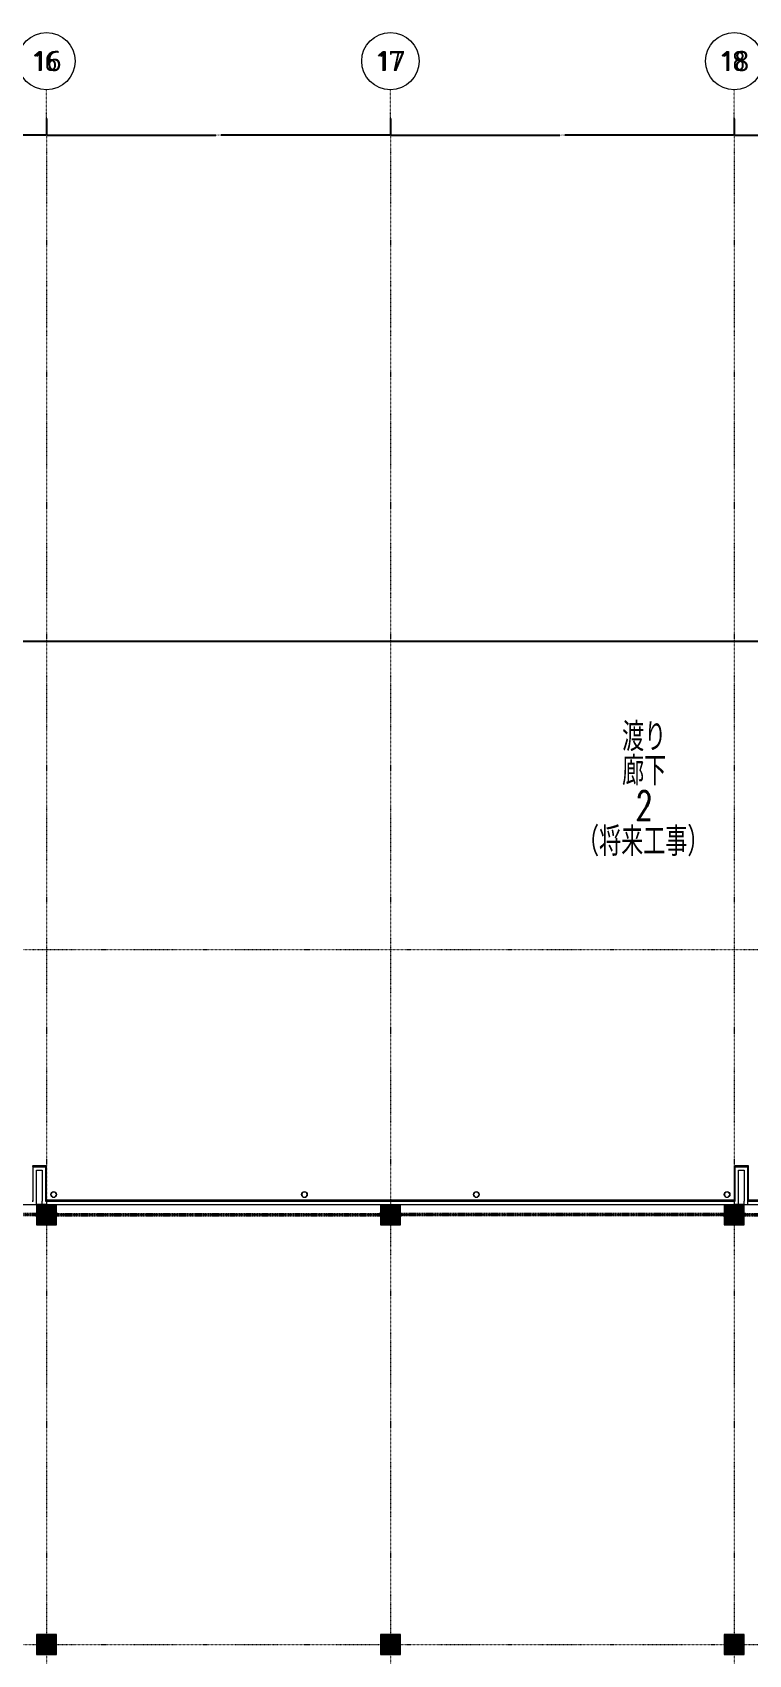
# Model space of a CAD drawing. Extents: x -32000 to 290600, y -29000 to 131250.
# Drawn here: x 126709 to 151700, y 74650 to 131250 of the extents above; entities that cross this region are included whole.
import ezdxf
from ezdxf.enums import TextEntityAlignment as Align

# ---------------------------------------------------------------- set-up
doc = ezdxf.new("R2010")
doc.units = 0
doc.header["$LTSCALE"] = 10
for name, pattern in [('H12PL2$0$JJP_三點線', [0.9, 0.3, -0.15, 0, -0.15, 0, -0.15, 0, -0.15]), ('XFM7P20ICA$0$H12PL2$0$JJP_三點線', [0.9, 0.3, -0.15, 0, -0.15, 0, -0.15, 0, -0.15]), ('XFM7P20ICA$0$XFDP20$0$HIDDEN2', [0.1875, 0.125, -0.0625])]:
    doc.linetypes.add(name, pattern=pattern)
for name, color, linetype in [('H12PL2$0$A-DIM', 252, 'Continuous'), ('H12PL2$0$A-OBJE-MEP', 252, 'Continuous'), ('H12PL2$0$A-WALL-EX', 252, 'Continuous'), ('H12PL2$0$S-COL', 252, 'Continuous'), ('H12PL2$0$S-GRID', 252, 'Continuous'), ('XFM7P20ICA$0$H12PL2$0$A-DIM', 252, 'Continuous'), ('XFM7P20ICA$0$H12PL2$0$A-OBJE-MEP', 252, 'Continuous'), ('XFM7P20ICA$0$H12PL2$0$A-WALL-EX', 252, 'Continuous'), ('XFM7P20ICA$0$H12PL2$0$Hattch', 252, 'Continuous'), ('XFM7P20ICA$0$H12PL2$0$S-COL', 252, 'Continuous'), ('XFM7P20ICA$0$H12PL2$0$S-GRID', 252, 'Continuous'), ('XFM7P20ICA$0$TEXT2', 252, 'Continuous'), ('XFM7P20ICA$0$XFDP20$0$A-Partition-Col (200K)', 1, 'Continuous'), ('XFM7P20ICA$0$XFDP20$0$A-W-R1 (Rockwool) (200K)', 2, 'XFM7P20ICA$0$XFDP20$0$HIDDEN2')]:
    doc.layers.add(name, color=color, linetype=linetype)
doc.styles.add('H12PL2$0$dim-txt', font='isocp.shx', dxfattribs={"width": 0.7, "bigfont": 'chineset.shx'})
doc.styles.add('H12PL2$0$Standard', font='', dxfattribs={"width": 0.8})
doc.styles.add('XFM7P20ICA$0$H12PL2$0$dim-txt', font='isocp.shx', dxfattribs={"width": 0.7, "bigfont": 'chineset.shx'})
doc.styles.add('XFM7P20ICA$0$H12PL2$0$Standard', font='isocp.shx', dxfattribs={"bigfont": 'chineset.shx'})
doc.styles.add('XFM7P20ICA$0$TEXT', font='romans.shx', dxfattribs={"width": 0.85, "bigfont": 'BIGFONT.shx'})
doc.styles.get('H12PL2$0$Standard').set_extended_font_data('Microsoft JhengHei')
doc.dimstyles.new('H12PL2$0$ARCH-dim-200MM', dxfattribs={"dimscale": 200, "dimtxt": 0.3, "dimasz": 0.1, "dimexe": 0.1, "dimexo": 0.1, "dimgap": 0.05, "dimtad": 1, "dimdec": 0, "dimlfac": 10, "dimrnd": 0.5, "dimdsep": 46, "dimtxsty": 'H12PL2$0$dim-txt', "dimblk": 'H12PL2$0$_Dot', "dimcen": 2, "dimclrd": 256, "dimclre": 256, "dimclrt": 256, "dimadec": 0, "dimazin": 0, "dimtfac": 1, "dimtix": 1, "dimtmove": 2, "dimatfit": 3, "dimldrblk": 'H12PL2$0$_OBLIQUE', "dimfxl": 1, "dimtvp": 1, "dimtolj": 1, "dimarcsym": 0})
doc.dimstyles.new('XFM7P20ICA$0$H12PL2$0$ARCH-dim-200MM', dxfattribs={"dimscale": 200, "dimtxt": 0.3, "dimasz": 0.1, "dimexe": 0.1, "dimexo": 0.1, "dimgap": 0.05, "dimtad": 1, "dimdec": 0, "dimlfac": 10, "dimrnd": 0.5, "dimdsep": 46, "dimtxsty": 'XFM7P20ICA$0$H12PL2$0$dim-txt', "dimblk": 'XFM7P20ICA$0$H12PL2$0$_Dot', "dimcen": 2, "dimclrd": 256, "dimclre": 256, "dimclrt": 256, "dimadec": 0, "dimazin": 0, "dimtfac": 1, "dimtix": 1, "dimtmove": 2, "dimatfit": 3, "dimldrblk": 'XFM7P20ICA$0$H12PL2$0$_OBLIQUE', "dimfxl": 1, "dimtvp": 1, "dimtolj": 1, "dimarcsym": 0})

# ---------------------------------------------------------------- blocks, each defined once
blk = doc.blocks.new('*D104')
at = {"layer": 'DEFPOINTS', "color": 0, "linetype": 'Continuous', "transparency": 16777216}
for p in [(118800, 128250), (127200, 128250), (127200, 127670)]:
    blk.add_point(p, dxfattribs=at)
at = {"layer": 'H12PL2$0$A-DIM', "linetype": 'Continuous', "lineweight": -2, "transparency": 16777216}
for p, q in [((118800, 128230), (118800, 127650)), ((127200, 128230), (127200, 127650)), ((118820, 127670), (122921, 127670)), ((127180, 127670), (123079, 127670))]:
    blk.add_line(p, q, dxfattribs=at)
at = {"layer": 'H12PL2$0$A-DIM', "linetype": 'Continuous', "lineweight": 0, "transparency": 16777216, "insert": (123000, 127670), "char_height": 60, "attachment_point": 5, "style": 'H12PL2$0$dim-txt'}
blk.add_mtext('\\A1;84000', dxfattribs=at)
blk = doc.blocks.new('H12PL2$0$_Dot')
blk = doc.blocks.new('H12PL2$0$_OBLIQUE')
at = {"color": 0, "linetype": 'ByBlock', "lineweight": -2}
blk.add_line((-0.5, -0.5), (0.5, 0.5), dxfattribs=at)
blk = doc.blocks.new('*D105')
at = {"layer": 'DEFPOINTS', "color": 0, "linetype": 'Continuous', "transparency": 16777216}
for p in [(127200, 128250), (139200, 128250), (139200, 127670)]:
    blk.add_point(p, dxfattribs=at)
at = {"layer": 'H12PL2$0$A-DIM', "linetype": 'Continuous', "lineweight": -2, "transparency": 16777216}
for p, q in [((127200, 128230), (127200, 127650)), ((139200, 128230), (139200, 127650)), ((127220, 127670), (133112, 127670)), ((139180, 127670), (133288, 127670))]:
    blk.add_line(p, q, dxfattribs=at)
at = {"layer": 'H12PL2$0$A-DIM', "linetype": 'Continuous', "lineweight": 0, "transparency": 16777216, "insert": (133200, 127670), "char_height": 60, "attachment_point": 5, "style": 'H12PL2$0$dim-txt'}
blk.add_mtext('\\A1;120000', dxfattribs=at)
blk = doc.blocks.new('*D106')
at = {"layer": 'DEFPOINTS', "color": 0, "linetype": 'Continuous', "transparency": 16777216}
for p in [(139200, 128250), (151200, 128250), (151200, 127670)]:
    blk.add_point(p, dxfattribs=at)
at = {"layer": 'H12PL2$0$A-DIM', "linetype": 'Continuous', "lineweight": -2, "transparency": 16777216}
for p, q in [((139200, 128230), (139200, 127650)), ((151200, 128230), (151200, 127650)), ((139220, 127670), (145112, 127670)), ((151180, 127670), (145288, 127670))]:
    blk.add_line(p, q, dxfattribs=at)
at = {"layer": 'H12PL2$0$A-DIM', "linetype": 'Continuous', "lineweight": 0, "transparency": 16777216, "insert": (145200, 127670), "char_height": 60, "attachment_point": 5, "style": 'H12PL2$0$dim-txt'}
blk.add_mtext('\\A1;120000', dxfattribs=at)
blk = doc.blocks.new('*D107')
at = {"layer": 'DEFPOINTS', "color": 0, "linetype": 'Continuous', "transparency": 16777216}
for p in [(151200, 128250), (159600, 128250), (159600, 127670)]:
    blk.add_point(p, dxfattribs=at)
at = {"layer": 'H12PL2$0$A-DIM', "linetype": 'Continuous', "lineweight": -2, "transparency": 16777216}
for p, q in [((151200, 128230), (151200, 127650)), ((159600, 128230), (159600, 127650)), ((151220, 127670), (155321, 127670)), ((159580, 127670), (155479, 127670))]:
    blk.add_line(p, q, dxfattribs=at)
at = {"layer": 'H12PL2$0$A-DIM', "linetype": 'Continuous', "lineweight": 0, "transparency": 16777216, "insert": (155400, 127670), "char_height": 60, "attachment_point": 5, "style": 'H12PL2$0$dim-txt'}
blk.add_mtext('\\A1;84000', dxfattribs=at)
blk = doc.blocks.new('*D465')
at = {"layer": 'DEFPOINTS', "color": 0, "linetype": 'Continuous', "transparency": 16777216}
for p in [(118800, 128250), (127200, 128250), (127200, 127670)]:
    blk.add_point(p, dxfattribs=at)
at = {"layer": 'XFM7P20ICA$0$H12PL2$0$A-DIM', "linetype": 'Continuous', "lineweight": -2, "transparency": 16777216}
for p, q in [((118800, 128230), (118800, 127650)), ((127200, 128230), (127200, 127650)), ((118820, 127670), (122921, 127670)), ((127180, 127670), (123079, 127670))]:
    blk.add_line(p, q, dxfattribs=at)
at = {"layer": 'XFM7P20ICA$0$H12PL2$0$A-DIM', "linetype": 'Continuous', "lineweight": 0, "transparency": 16777216, "insert": (123000, 127670), "char_height": 60, "attachment_point": 5, "style": 'XFM7P20ICA$0$H12PL2$0$dim-txt'}
blk.add_mtext('\\A1;84000', dxfattribs=at)
blk = doc.blocks.new('XFM7P20ICA$0$H12PL2$0$_Dot')
blk = doc.blocks.new('XFM7P20ICA$0$H12PL2$0$_OBLIQUE')
at = {"color": 0, "linetype": 'ByBlock', "lineweight": -2}
blk.add_line((-0.5, -0.5), (0.5, 0.5), dxfattribs=at)
blk = doc.blocks.new('*D466')
at = {"layer": 'DEFPOINTS', "color": 0, "linetype": 'Continuous', "transparency": 16777216}
for p in [(127200, 128250), (139200, 128250), (139200, 127670)]:
    blk.add_point(p, dxfattribs=at)
at = {"layer": 'XFM7P20ICA$0$H12PL2$0$A-DIM', "linetype": 'Continuous', "lineweight": -2, "transparency": 16777216}
for p, q in [((127200, 128230), (127200, 127650)), ((139200, 128230), (139200, 127650)), ((127220, 127670), (133112, 127670)), ((139180, 127670), (133288, 127670))]:
    blk.add_line(p, q, dxfattribs=at)
at = {"layer": 'XFM7P20ICA$0$H12PL2$0$A-DIM', "linetype": 'Continuous', "lineweight": 0, "transparency": 16777216, "insert": (133200, 127670), "char_height": 60, "attachment_point": 5, "style": 'XFM7P20ICA$0$H12PL2$0$dim-txt'}
blk.add_mtext('\\A1;120000', dxfattribs=at)
blk = doc.blocks.new('*D467')
at = {"layer": 'DEFPOINTS', "color": 0, "linetype": 'Continuous', "transparency": 16777216}
for p in [(139200, 128250), (151200, 128250), (151200, 127670)]:
    blk.add_point(p, dxfattribs=at)
at = {"layer": 'XFM7P20ICA$0$H12PL2$0$A-DIM', "linetype": 'Continuous', "lineweight": -2, "transparency": 16777216}
for p, q in [((139200, 128230), (139200, 127650)), ((151200, 128230), (151200, 127650)), ((139220, 127670), (145112, 127670)), ((151180, 127670), (145288, 127670))]:
    blk.add_line(p, q, dxfattribs=at)
at = {"layer": 'XFM7P20ICA$0$H12PL2$0$A-DIM', "linetype": 'Continuous', "lineweight": 0, "transparency": 16777216, "insert": (145200, 127670), "char_height": 60, "attachment_point": 5, "style": 'XFM7P20ICA$0$H12PL2$0$dim-txt'}
blk.add_mtext('\\A1;120000', dxfattribs=at)
blk = doc.blocks.new('*D468')
at = {"layer": 'DEFPOINTS', "color": 0, "linetype": 'Continuous', "transparency": 16777216}
for p in [(151200, 128250), (159600, 128250), (159600, 127670)]:
    blk.add_point(p, dxfattribs=at)
at = {"layer": 'XFM7P20ICA$0$H12PL2$0$A-DIM', "linetype": 'Continuous', "lineweight": -2, "transparency": 16777216}
for p, q in [((151200, 128230), (151200, 127650)), ((159600, 128230), (159600, 127650)), ((151220, 127670), (155321, 127670)), ((159580, 127670), (155479, 127670))]:
    blk.add_line(p, q, dxfattribs=at)
at = {"layer": 'XFM7P20ICA$0$H12PL2$0$A-DIM', "linetype": 'Continuous', "lineweight": 0, "transparency": 16777216, "insert": (155400, 127670), "char_height": 60, "attachment_point": 5, "style": 'XFM7P20ICA$0$H12PL2$0$dim-txt'}
blk.add_mtext('\\A1;84000', dxfattribs=at)
blk = doc.blocks.new('XFM7P20ICA$0$XFDP20$0$TP1-50-Partition_Col-side')
blk.add_lwpolyline([(-2.5, -4), (-2.5, -3.9), (-2.6, -3.9), (-2.5, -3), (-2.5, -0.3), (-2.4, -0.2), (-0.7, -0.2), (-0.5, -0.2), (-0.1, -0.2), (0, -0.2), (0, -0.2), (0.5, -0.2), (0.6, -0.2), (2.4, -0.2), (2.5, -0.3), (2.5, -3), (2.6, -3.9), (2.5, -3.9), (2.5, -4), (2.7, -4), (2.7, 0), (-2.7, 0), (-2.7, -4)], close=True)
for points in [[(-1.6, -2.1), (-2.3, -2.1, 0.414213), (-2.4, -2.2), (-2.4, -3.6), (-2.5, -3.6), (-2.5, -2.2, -0.414213), (-2.3, -2), (-1.6, -2), (-1.6, -2.1)], [(1.6, -2.1), (2.3, -2.1, -0.414213), (2.4, -2.2), (2.4, -3.6), (2.5, -3.6), (2.5, -2.2, 0.414213), (2.3, -2), (1.6, -2), (1.6, -2.1)]]:
    blk.add_lwpolyline(points, format="xyb")
blk.add_lwpolyline([(2.2, -3.6), (-2.2, -3.6, -0.414214), (-2.3, -3.5), (-2.3, -2.6, -0.414214), (-2.2, -2.5), (-1.3, -2.5, 0.414214), (-1.1, -2.3), (-1.1, -2.2, 0.414214), (-1.3, -2.1), (-1.9, -2.1), (-1.9, -2.1), (-1.3, -2.1, -0.414214), (-1.2, -2.2), (-1.2, -2.3, -0.414214), (-1.3, -2.4), (-2.2, -2.4, 0.414214), (-2.4, -2.6), (-2.4, -3.5, 0.414214), (-2.2, -3.6), (2.2, -3.6, 0.414214), (2.4, -3.5), (2.4, -2.6, 0.414214), (2.2, -2.4), (1.3, -2.4, -0.414214), (1.2, -2.3), (1.2, -2.2, -0.414214), (1.3, -2.1), (1.9, -2.1), (1.9, -2.1), (1.3, -2.1, 0.414214), (1.1, -2.2), (1.1, -2.3, 0.414214), (1.3, -2.5), (2.2, -2.5, -0.414214), (2.3, -2.6), (2.3, -3.5, -0.414214)], format="xyb", close=True)
blk = doc.blocks.new('XFM7P20ICA$0$XFDP20')
at = {"layer": 'XFM7P20ICA$0$XFDP20$0$A-W-R1 (Rockwool) (200K)'}
for p, q in [((126850, 90025, 0), (119150, 90025, 0)), ((127550, 90025, 0), (138850, 90025, 0)), ((150850, 90025, 0), (139550, 90025, 0)), ((151550, 90025, 0), (159250, 90025, 0)), ((126850, 89975, 0), (119150, 89975, 0)), ((127550, 89975, 0), (138850, 89975, 0)), ((150850, 89975, 0), (139550, 89975, 0)), ((151550, 89975, 0), (159250, 89975, 0))]:
    blk.add_line(p, q, dxfattribs=at)
at = {"layer": 'XFM7P20ICA$0$XFDP20$0$A-Partition-Col (200K)', "yscale": 10, "zscale": 10}
for p, xscale, rotation in [((126850, 90000), -10, 270), ((127550, 90000), 10, 90.00000000000001), ((138850, 90000, 0), -10, 270), ((139550, 90000, 0), 10, 90.00000000000001), ((150850, 90000), -10, 270), ((151550, 90000), 10, 90.00000000000001)]:
    blk.add_blockref('XFM7P20ICA$0$XFDP20$0$TP1-50-Partition_Col-side', p, dxfattribs=dict(at, xscale=xscale, rotation=rotation))
blk = doc.blocks.new('H12PL2')
at = {"layer": 'H12PL2$0$A-OBJE-MEP', "lineweight": 0, "flags": 128}
for points in [[(127545, 90700, 1), (127355, 90700, 1)], [(136295, 90700, 1), (136105, 90700, 1)], [(142295, 90700, 1), (142105, 90700, 1)], [(151045, 90700, 1), (150855, 90700, 1)]]:
    blk.add_lwpolyline(points, format="xyb", close=True, dxfattribs=at)
at = {"layer": 'H12PL2$0$A-OBJE-MEP', "lineweight": 0}
for centre in [(127450, 90700), (136200, 90700), (142200, 90700), (150950, 90700)]:
    blk.add_circle(centre, 100, dxfattribs=at)
at = {"layer": 'H12PL2$0$A-WALL-EX', "lineweight": 0}
for p, q in [((126850, 91665), (126735, 91665)), ((126850, 91665), (126735, 91665)), ((126735, 90500), (126735, 91665)), ((126850, 91665), (127050, 91665)), ((127165, 91665), (127050, 91665)), ((127165, 91665), (127050, 91665)), ((127165, 91665), (127165, 90500)), ((151350, 91665), (151235, 91665)), ((151350, 91665), (151235, 91665)), ((151235, 90500), (151235, 91665)), ((151350, 91665), (151550, 91665)), ((151665, 91665), (151550, 91665)), ((151665, 91665), (151550, 91665)), ((151665, 91665), (151665, 90500)), ((126700, 90465), (126735, 90465)), ((126735, 90465), (126735, 90500)), ((126735, 90465), (126735, 90500)), ((127165, 90500), (127165, 90465)), ((127165, 90500), (127165, 90465)), ((127165, 90465), (127200, 90465)), ((127200, 90465), (151200, 90465)), ((151200, 90465), (151235, 90465)), ((151235, 90465), (151235, 90500)), ((151235, 90465), (151235, 90500)), ((151665, 90500), (151665, 90465)), ((151665, 90500), (151665, 90465)), ((151665, 90465), (151700, 90465)), ((151700, 90465), (237400, 90465))]:
    blk.add_line(p, q, dxfattribs=at)
at = {"layer": 'H12PL2$0$A-WALL-EX', "lineweight": 0, "flags": 128}
for points in [[(126700, 91700), (126735, 91700)], [(127165, 91700), (126735, 91700)], [(127200, 91700), (127165, 91700)], [(127200, 90500), (127200, 91700)], [(151200, 91700), (151235, 91700)], [(151200, 91700), (151200, 90500)], [(151665, 91700), (151235, 91700)], [(151700, 91700), (151665, 91700)], [(151700, 90500), (151700, 91700)], [(126850, 91550), (127050, 91550)], [(126850, 90465), (126850, 91550)], [(127050, 91550), (127050, 90465)], [(151350, 91550), (151550, 91550)], [(151350, 90465), (151350, 91550)], [(151550, 91550), (151550, 90465)], [(77050, 90350), (126850, 90350)], [(126850, 90350), (126850, 90465)], [(127050, 90350), (127050, 90465)], [(127050, 90350), (151350, 90350)], [(127200, 90500), (151200, 90500)], [(127200, 90500), (151200, 90500)], [(151200, 90500), (127200, 90500)], [(151350, 90350), (151350, 90465)], [(151550, 90350), (151550, 90465)], [(151550, 90350), (237400, 90350)], [(237400, 90500), (151700, 90500)]]:
    blk.add_lwpolyline(points, dxfattribs=at)
at = {"layer": 'H12PL2$0$S-COL', "lineweight": 0, "flags": 128}
for points in [[(127050, 90350), (126850, 90350), (126850, 89650), (127550, 89650), (127550, 90350)], [(138850, 90350), (138850, 89650), (139550, 89650), (139550, 90350)], [(150850, 90350), (150850, 89650), (151550, 89650), (151550, 90350), (151350, 90350)]]:
    blk.add_lwpolyline(points, dxfattribs=at)
for points in [[(126850, 74650), (127550, 74650), (127550, 75350), (126850, 75350)], [(138850, 74650), (139550, 74650), (139550, 75350), (138850, 75350)], [(150850, 74650), (151550, 74650), (151550, 75350), (150850, 75350)]]:
    blk.add_lwpolyline(points, close=True, dxfattribs=at)
at = {"layer": 'H12PL2$0$S-GRID', "linetype": 'H12PL2$0$JJP_三點線', "lineweight": 0}
for p, q in [((127200, 128250), (127200, 129250)), ((139200, 128250), (139200, 129250)), ((151200, 128250), (151200, 129250)), ((127200, 128250), (127200, -28000)), ((139200, 128250), (139200, -28000)), ((151200, 128250), (151200, -28000)), ((-29000, 99250), (289600, 99250)), ((-29000, 90000), (289600, 90000)), ((-29000, 75000), (289600, 75000))]:
    blk.add_line(p, q, dxfattribs=at)
at = {"layer": 'H12PL2$0$S-GRID', "lineweight": 0}
for centre in [(127200, 130250), (139200, 130250), (151200, 130250)]:
    blk.add_circle(centre, 1000, dxfattribs=at)
at = {"layer": 'H12PL2$0$S-GRID', "linetype": 'H12PL2$0$JJP_三點線', "lineweight": 0}
for p in [(127200, 128250), (127200, 128250), (139200, 128250), (139200, 128250), (151200, 128250), (151200, 128250)]:
    blk.add_point(p, dxfattribs=at)
at = {"layer": 'H12PL2$0$S-GRID', "style": 'H12PL2$0$Standard'}
for s, p in [('16', (127200, 130602.36)), ('17', (139200, 130602.36)), ('18', (151200, 130602.36))]:
    blk.add_text(s, height=700, dxfattribs=at).set_placement(p, align=Align.TOP_CENTER)
at = {"layer": 'H12PL2$0$A-DIM', "linetype": 'Continuous', "lineweight": 0}
for base, p1, p2, picture, middle in [((127200, 127670), (118800, 128250), (127200, 128250), '*D104', (123000, 127670)), ((139200, 127670), (127200, 128250), (139200, 128250), '*D105', (133200, 127670)), ((151200, 127670), (139200, 128250), (151200, 128250), '*D106', (145200, 127670)), ((159600, 127670), (151200, 128250), (159600, 128250), '*D107', (155400, 127670))]:
    dim = blk.add_linear_dim(base=base, p1=p1, p2=p2, dimstyle='H12PL2$0$ARCH-dim-200MM', dxfattribs=at)
    dim.commit()
    dim.dimension.update_dxf_attribs({"geometry": picture, "text_midpoint": middle, "dimtype": 128})
blk = doc.blocks.new('XFM7P20ICA$0$H12PL2')
at = {"layer": 'XFM7P20ICA$0$H12PL2$0$Hattch', "linetype": 'Continuous', "lineweight": 0}
for points in [[(126850, 89650), (127550, 89650), (127550, 90350), (127200, 90350), (126850, 90350)], [(138850, 89650), (139550, 89650), (139550, 90350), (138850, 90350)], [(150850, 89650), (151550, 89650), (151550, 90350), (151200, 90350), (150850, 90350)], [(126850, 74650), (127550, 74650), (127550, 75350), (126850, 75350)], [(138850, 74650), (139550, 74650), (139550, 75350), (138850, 75350)], [(150850, 74650), (151550, 74650), (151550, 75350), (150850, 75350)]]:
    blk.add_hatch(color=256, dxfattribs=at).paths.add_polyline_path(points)
at = {"layer": 'XFM7P20ICA$0$H12PL2$0$A-OBJE-MEP', "lineweight": 0, "flags": 128}
for points in [[(127545, 90700, 1), (127355, 90700, 1)], [(136295, 90700, 1), (136105, 90700, 1)], [(142295, 90700, 1), (142105, 90700, 1)], [(151045, 90700, 1), (150855, 90700, 1)]]:
    blk.add_lwpolyline(points, format="xyb", close=True, dxfattribs=at)
at = {"layer": 'XFM7P20ICA$0$H12PL2$0$A-OBJE-MEP', "lineweight": 0}
for centre in [(127450, 90700), (136200, 90700), (142200, 90700), (150950, 90700)]:
    blk.add_circle(centre, 100, dxfattribs=at)
at = {"layer": 'XFM7P20ICA$0$H12PL2$0$A-WALL-EX', "lineweight": 0}
for p, q in [((127200, 90465), (151200, 90465)), ((151665, 90465), (237400, 90465))]:
    blk.add_line(p, q, dxfattribs=at)
at = {"layer": 'XFM7P20ICA$0$H12PL2$0$A-WALL-EX', "lineweight": 0, "flags": 128}
for points in [[(126700, 91700), (126735, 91700)], [(127165, 91700), (126735, 91700)], [(127200, 91700), (127165, 91700)], [(127200, 90500), (127200, 91700)], [(151200, 91700), (151235, 91700)], [(151200, 91700), (151200, 90500)], [(151665, 91700), (151235, 91700)], [(151700, 91700), (151665, 91700)], [(151700, 90482.5), (151700, 91700)], [(126735, 91665), (127165, 91665)], [(126735, 90482.5), (126735, 91665)], [(127165, 91665), (127165, 90482.5)], [(151235, 91665), (151665, 91665)], [(151235, 90482.5), (151235, 91665)], [(151665, 91665), (151665, 90482.5)], [(126700, 90482.5), (126735, 90482.5)], [(127165, 90482.5), (127200, 90482.5)], [(151200, 90500), (127200, 90500)], [(127200, 90482.5), (127200, 90465)], [(127200, 90465), (127200, 90350)], [(127200, 90350), (151200, 90350)], [(151200, 90482.5), (151235, 90482.5)], [(151200, 90482.5), (151200, 90465)], [(151200, 90465), (151200, 90350)], [(237400, 90500), (151665, 90500)], [(151665, 90500), (151665, 90465)], [(151665, 90482.5), (151700, 90482.5)], [(151665, 90465), (151665, 90350)], [(151665, 90350), (237400, 90350)]]:
    blk.add_lwpolyline(points, dxfattribs=at)
at = {"layer": 'XFM7P20ICA$0$H12PL2$0$S-COL', "lineweight": 0, "flags": 128}
for points in [[(127200, 90350), (126850, 90350), (126850, 89650), (127550, 89650), (127550, 90350)], [(138850, 90350), (138850, 89650), (139550, 89650), (139550, 90350)], [(150850, 90350), (150850, 89650), (151550, 89650), (151550, 90350), (151200, 90350)]]:
    blk.add_lwpolyline(points, dxfattribs=at)
for points in [[(126850, 74650), (127550, 74650), (127550, 75350), (126850, 75350)], [(138850, 74650), (139550, 74650), (139550, 75350), (138850, 75350)], [(150850, 74650), (151550, 74650), (151550, 75350), (150850, 75350)]]:
    blk.add_lwpolyline(points, close=True, dxfattribs=at)
at = {"layer": 'XFM7P20ICA$0$H12PL2$0$S-GRID', "linetype": 'XFM7P20ICA$0$H12PL2$0$JJP_三點線', "lineweight": 0}
for p, q in [((127200, 128250), (127200, 129250)), ((139200, 128250), (139200, 129250)), ((151200, 128250), (151200, 129250)), ((127200, 128250), (127200, -28000)), ((139200, 128250), (139200, -28000)), ((151200, 128250), (151200, -28000)), ((-29000, 99250), (289600, 99250)), ((-29000, 90000), (289600, 90000)), ((-29000, 75000), (289600, 75000))]:
    blk.add_line(p, q, dxfattribs=at)
at = {"layer": 'XFM7P20ICA$0$H12PL2$0$S-GRID', "lineweight": 0}
for centre in [(127200, 130250), (139200, 130250), (151200, 130250)]:
    blk.add_circle(centre, 1000, dxfattribs=at)
at = {"layer": 'XFM7P20ICA$0$H12PL2$0$S-GRID', "linetype": 'XFM7P20ICA$0$H12PL2$0$JJP_三點線', "lineweight": 0}
for p in [(127200, 128250), (127200, 128250), (139200, 128250), (139200, 128250), (151200, 128250), (151200, 128250)]:
    blk.add_point(p, dxfattribs=at)
blk.add_blockref('XFM7P20ICA$0$XFDP20', (0, 0))
at = {"layer": 'XFM7P20ICA$0$H12PL2$0$S-GRID', "style": 'XFM7P20ICA$0$H12PL2$0$Standard'}
for s, p in [('16', (127200, 130602.36)), ('17', (139200, 130602.36)), ('18', (151200, 130602.36))]:
    blk.add_text(s, height=700, dxfattribs=at).set_placement(p, align=Align.TOP_CENTER)
at = {"layer": 'XFM7P20ICA$0$H12PL2$0$A-DIM', "linetype": 'Continuous', "lineweight": 0}
for base, p1, p2, picture, middle in [((127200, 127670), (118800, 128250), (127200, 128250), '*D465', (123000, 127670)), ((139200, 127670), (127200, 128250), (139200, 128250), '*D466', (133200, 127670)), ((151200, 127670), (139200, 128250), (151200, 128250), '*D467', (145200, 127670)), ((159600, 127670), (151200, 128250), (159600, 128250), '*D468', (155400, 127670))]:
    dim = blk.add_linear_dim(base=base, p1=p1, p2=p2, dimstyle='XFM7P20ICA$0$H12PL2$0$ARCH-dim-200MM', dxfattribs=at)
    dim.commit()
    dim.dimension.update_dxf_attribs({"geometry": picture, "text_midpoint": middle, "dimtype": 128})
blk = doc.blocks.new('XFM7P20ICA')
blk.add_line((176400, 110000), (18000, 110000))
blk.add_blockref('XFM7P20ICA$0$H12PL2', (0, 0))
at = {"layer": 'XFM7P20ICA$0$TEXT2', "style": 'XFM7P20ICA$0$TEXT', "width": 0.7}
for s, p in [('渡り', (148056.59213, 106671.25085)), ('廊下', (148056.59213, 105483.14531)), ('2', (148056.59213, 104271.25085))]:
    blk.add_text(s, height=1000, dxfattribs=at).set_placement(p, align=Align.MIDDLE_CENTER)
blk.add_text('（将来工事）', height=1000, dxfattribs=at).set_placement((145714.3085, 103018.05363), align=Align.MIDDLE_LEFT)

msp = doc.modelspace()

# ---------------------------------------------------------------- block references
for name in ['H12PL2', 'XFM7P20ICA']:
    msp.add_blockref(name, (0, 0))

doc.saveas('drawing.dxf')
